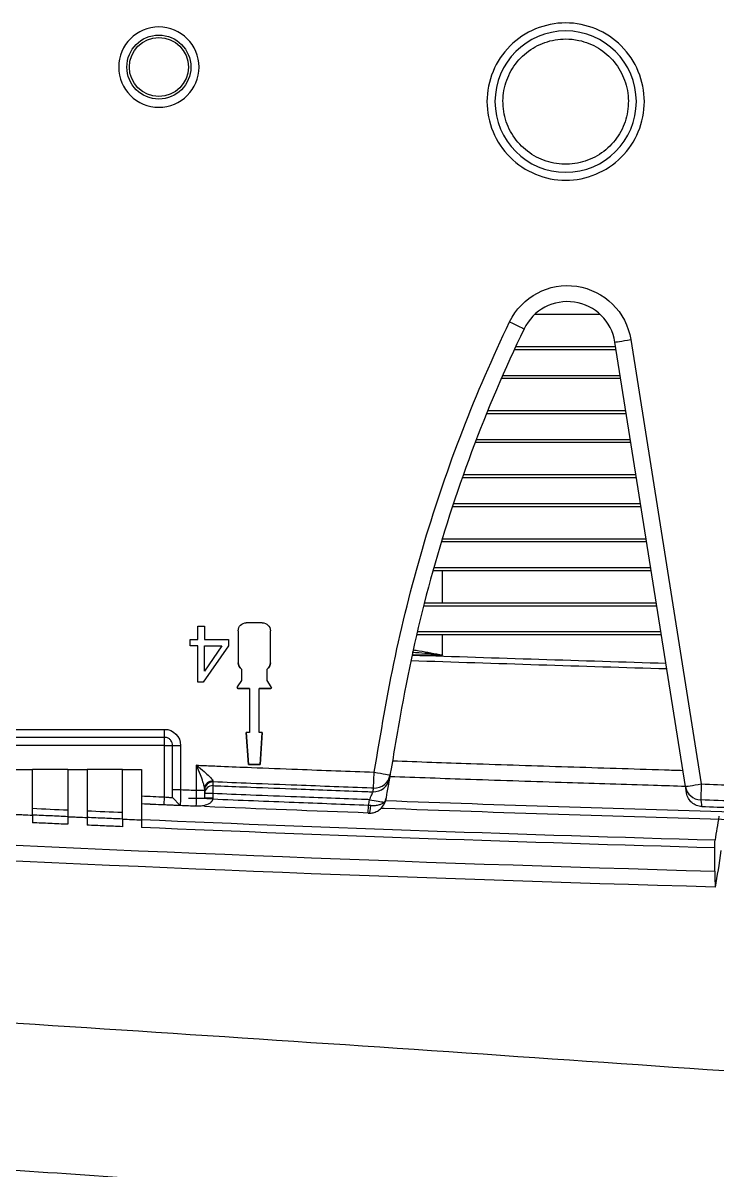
# Model space of a CAD drawing. Header units: millimetres. Extents: x 28 to 3046, y 8 to 3716.
# Drawn here: x 1650.7 to 1694, y 1190.3 to 1261.9 of the extents above; entities that cross this region are included whole.
import ezdxf

# ---------------------------------------------------------------- set-up
doc = ezdxf.new("R2010")
doc.units = ezdxf.units.MM
doc.layers.add('1LINE', color=7, linetype='CONTINUOUS')

msp = doc.modelspace()

# ---------------------------------------------------------------- linework, layer by layer
at = {"layer": '1LINE', "linetype": 'Continuous'}
for p, q in [((1686.732, 1243.686), (1682.649, 1243.686)), ((1681.466, 1241.686), (1687.697, 1241.686)), ((1692.057, 1214.221), (1687.654, 1241.959)), ((1688.641, 1242.115), (1693.044, 1214.377)), ((1687.729, 1241.486), (1681.373, 1241.486)), ((1688.015, 1239.686), (1680.565, 1239.686)), ((1680.652, 1239.886), (1687.983, 1239.886)), ((1688.364, 1237.486), (1679.64, 1237.486)), ((1679.722, 1237.686), (1688.332, 1237.686)), ((1688.649, 1235.686), (1678.933, 1235.686)), ((1679.009, 1235.886), (1688.618, 1235.886)), ((1688.999, 1233.486), (1678.127, 1233.486)), ((1678.198, 1233.686), (1688.967, 1233.686)), ((1689.284, 1231.686), (1677.515, 1231.686)), ((1677.581, 1231.886), (1689.253, 1231.886)), ((1689.634, 1229.486), (1676.822, 1229.486)), ((1676.882, 1229.686), (1689.602, 1229.686)), ((1676.905, 1229.687), (1676.905, 1229.717)), ((1689.919, 1227.686), (1676.3, 1227.686)), ((1676.356, 1227.886), (1689.888, 1227.886)), ((1676.905, 1225.687), (1676.905, 1227.687)), ((1690.268, 1225.486), (1675.716, 1225.486)), ((1675.767, 1225.686), (1690.237, 1225.686)), ((1665.66, 1224.444), (1664.66, 1224.444)), ((1661.628, 1223.4), (1661.628, 1224.238)), ((1661.628, 1224.238), (1662.054, 1224.238)), ((1662.054, 1224.238), (1662.054, 1223.4)), ((1664.16, 1223.944), (1664.16, 1221.944)), ((1666.16, 1221.944), (1666.16, 1223.944)), ((1675.328, 1223.886), (1690.522, 1223.886)), ((1661.16, 1223.4), (1661.628, 1223.4)), ((1661.16, 1223.006), (1661.16, 1223.4)), ((1661.628, 1223.006), (1661.16, 1223.006)), ((1661.628, 1220.738), (1661.628, 1223.006)), ((1663.56, 1223.006), (1661.976, 1220.738)), ((1662.054, 1223.4), (1663.56, 1223.4)), ((1663.141, 1223.006), (1662.054, 1221.428)), ((1662.054, 1223.006), (1663.141, 1223.006)), ((1662.054, 1221.428), (1662.054, 1223.006)), ((1663.56, 1223.4), (1663.56, 1223.006)), ((1690.554, 1223.686), (1675.282, 1223.686)), ((1676.905, 1222.427), (1676.905, 1223.687)), ((1676.905, 1222.427), (1675.039, 1222.427)), ((1666.16, 1221.944), (1666.16, 1221.944)), ((1664.36, 1221.544), (1664.36, 1220.838)), ((1664.36, 1221.544), (1664.36, 1221.544)), ((1665.96, 1221.544), (1665.96, 1221.544)), ((1665.96, 1220.838), (1665.96, 1221.544)), ((1661.976, 1220.738), (1661.628, 1220.738)), ((1664.36, 1220.838), (1664.1, 1220.44)), ((1664.86, 1220.329), (1664.16, 1220.329)), ((1664.16, 1220.329), (1664.86, 1220.329)), ((1664.16, 1220.329), (1664.16, 1220.329)), ((1664.86, 1220.329), (1664.86, 1217.601)), ((1664.86, 1220.329), (1664.86, 1220.329)), ((1665.46, 1220.329), (1665.46, 1220.329)), ((1665.46, 1217.601), (1665.46, 1220.329)), ((1666.16, 1220.329), (1665.46, 1220.329)), ((1665.46, 1220.329), (1666.16, 1220.329)), ((1666.22, 1220.44), (1665.96, 1220.838)), ((1666.16, 1220.329), (1666.16, 1220.329)), ((1649.563, 1217.789), (1659.563, 1217.789)), ((1659.563, 1217.289), (1649.563, 1217.289)), ((1659.563, 1217.289), (1659.563, 1217.789)), ((1659.563, 1216.789), (1659.563, 1217.289)), ((1664.793, 1215.601), (1664.66, 1217.601)), ((1664.66, 1217.601), (1664.793, 1215.601)), ((1664.86, 1217.601), (1664.66, 1217.601)), ((1665.66, 1217.601), (1665.46, 1217.601)), ((1665.66, 1217.601), (1665.526, 1215.601)), ((1665.526, 1215.601), (1665.66, 1217.601)), ((1659.563, 1216.789), (1649.563, 1216.789)), ((1659.563, 1213.57), (1659.563, 1216.789)), ((1659.563, 1216.789), (1660.063, 1216.789)), ((1660.063, 1214.028), (1660.063, 1216.789)), ((1660.563, 1216.789), (1660.563, 1214.028)), ((1653.528, 1215.29), (1651.328, 1215.29)), ((1656.928, 1215.29), (1654.728, 1215.29)), ((1661.563, 1213.986), (1661.563, 1215.548)), ((1665.526, 1215.601), (1664.793, 1215.601)), ((1664.793, 1215.601), (1665.526, 1215.601)), ((1664.793, 1215.601), (1664.793, 1215.601)), ((1665.526, 1215.601), (1665.526, 1215.601)), ((1672.604, 1214.117), (1672.641, 1215.115)), ((1662.063, 1214.091), (1662.063, 1213.986)), ((1662.583, 1214.277), (1662.563, 1213.778)), ((1662.563, 1213.778), (1662.563, 1213.486)), ((1693.044, 1214.377), (1693.008, 1213.379)), ((1659.542, 1213.07), (1659.563, 1213.57)), ((1660.063, 1213.528), (1660.542, 1213.028)), ((1660.063, 1213.527), (1660.542, 1213.028)), ((1672.267, 1212.561), (1672.285, 1213.06)), ((1651.328, 1212.434), (1651.328, 1211.959)), ((1653.528, 1212.337), (1653.528, 1211.86)), ((1654.728, 1212.285), (1654.728, 1211.807)), ((1656.928, 1212.189), (1656.928, 1211.711)), ((1658.128, 1212.136), (1658.128, 1211.659)), ((1693.892, 1208.934), (1693.892, 1210.39))]:
    msp.add_line(p, q, dxfattribs=at)
at = {"layer": '1LINE', "linetype": 'Continuous', "extrusion": (3.83778e-22, 6.26757e-06, -1)}
msp.add_circle((-1659.205, 1259.127, 0.008), 2.506, dxfattribs=at)
at = {"layer": '1LINE', "linetype": 'Continuous', "extrusion": (-3.83778e-22, -6.26758e-06, 1)}
for radius in [1.996, 1.84]:
    msp.add_circle((1659.205, 1259.127, -0.008), radius, dxfattribs=at)
at = {"layer": '1LINE', "linetype": 'Continuous', "extrusion": (0, 0, -1)}
msp.add_circle((-1684.582, 1256.973), 4.41, dxfattribs=at)
at = {"layer": '1LINE', "linetype": 'Continuous', "extrusion": (3.83778e-22, 6.26757e-06, -1)}
for centre, radius, start, end in [((-1684.691, 1241.488, 0.008), 4, 25.72412, 170.98068), ((-1664.66, 1223.945, 0.008), 0.5, 0, 90), ((-1665.66, 1223.945, 0.008), 0.5, 90, 180), ((-1664.66, 1221.945, 0.008), 0.5, 306.8699, 359.98137), ((-1665.66, 1221.945, 0.008), 0.5, 180.01863, 233.1301), ((-1664.16, 1220.401, 0.008), 0.0716, 270, 359.86704), ((-1666.16, 1220.401, 0.008), 0.0716, 180.13296, 270), ((-1659.563, 1216.789, 0.008), 1, 90, 180)]:
    msp.add_arc(centre, radius, start, end, dxfattribs=at)
at = {"layer": '1LINE', "linetype": 'Continuous', "extrusion": (-3.83778e-22, -6.26758e-06, 1)}
for centre, radius, start, end in [((1684.691, 1241.488, -0.008), 3, 9.01932, 154.27588), ((1664.66, 1221.945, -0.008), 0.5, 180.01921, 233.1301), ((1665.66, 1221.945, -0.008), 0.5, 306.8699, 359.98079), ((1664.16, 1220.401, -0.008), 0.0716, 146.96126, 270), ((1666.16, 1220.401, -0.008), 0.0716, 270, 33.03474)]:
    msp.add_arc(centre, radius, start, end, dxfattribs=at)
at = {"layer": '1LINE', "linetype": 'Continuous'}
for centre, major_axis, ratio, start_param, end_param in [((1681.087, 1243.224), (0.901, -0.434), 0.000006, 4.712392, 6.283188), ((1688.641, 1242.115), (-0.988, -0.157), 0.000006, 0, 1.570794), ((1660.563, 1216.789), (-0.5, 0), 0.000006, 0.000006, 1.570796), ((1662.563, 1214.091), (-0.5, 0), 0.942723, 4.673725, 6.283185), ((1662.563, 1214.007), (-0.5, 0), 0.99875, 4.671431, 6.283185), ((1672.602, 1214.888), (0.985, -0.17), 0.998729, 4.847032, 6.283207), ((1672.641, 1215.115), (0.985, -0.17), 0.998729, 4.847001, 6.283207), ((1672.641, 1215.115), (0.985, -0.17), 0.000006, 4.71239, 6.283186), ((1660.563, 1214.028), (-0.5, 0), 0.000006, 0, 1.570796), ((1661.563, 1213.986), (-0.5, 0), 0.000006, 1.570796, 3.141593), ((1662.563, 1213.778), (-0.5, 0), 0.99875, 4.671409, 6.283185), ((1662.563, 1213.778), (-0.5, 0), 0.000006, 4.712389, 6.283185), ((1693.044, 1214.377), (-0.988, -0.157), 0.000006, 0, 1.570794), ((1693.044, 1214.377), (-0.988, -0.157), 0.998705, 6.283166, 7.660641), ((1661.521, 1212.486), (0.021, 0.5), 0.000001, 0.000048, 0.075205), ((1662.562, 1213.441), (-0.5, 0.022), 0.000006, 4.712399, 6.283183), ((1662.563, 1213.486), (-0.5, 0), 0.000006, 4.712389, 6.283185), ((1672.353, 1213.058), (-0.011, -0.5), 0.131549, 6.274704, 7.834322), ((1672.344, 1213.398), (0.985, -0.17), 0.000006, 4.71239, 5.879762), ((1672.797, 1213.32), (0.43, -0.256), 0.642518, 6.228245, 6.82106)]:
    msp.add_ellipse(centre, major_axis=major_axis, ratio=ratio, start_param=start_param, end_param=end_param, dxfattribs=at)
at = {"layer": '1LINE', "linetype": 'Continuous', "extrusion": (6.12323e-17, 1, 0)}
msp.add_ellipse((1661.563, 1213.486), major_axis=(0, 0, -0.5), ratio=1, start_param=1.570796, end_param=4.712389, dxfattribs=at)
at = {"layer": '1LINE', "linetype": 'Continuous'}
for points, knots in [([(1684.582, 1261.883), (1685.869, 1261.883), (1687.144, 1261.355), (1688.964, 1259.535), (1689.492, 1258.26), (1689.492, 1255.686), (1688.964, 1254.411), (1687.144, 1252.591), (1685.869, 1252.063), (1683.295, 1252.063), (1682.021, 1252.591), (1680.2, 1254.411), (1679.672, 1255.686), (1679.672, 1258.26), (1680.2, 1259.535), (1682.02, 1261.355), (1683.295, 1261.883), (1684.582, 1261.883)], [0, 0, 0, 0, 0.125, 0.125, 0.25, 0.25, 0.375, 0.375, 0.5, 0.5, 0.625, 0.625, 0.75, 0.75, 0.875, 0.875, 1, 1, 1, 1]), ([(1684.584, 1260.883), (1684.145, 1260.883), (1683.701, 1260.807), (1682.875, 1260.518), (1682.482, 1260.3), (1681.798, 1259.753), (1681.499, 1259.417), (1681.035, 1258.675), (1680.864, 1258.259), (1680.672, 1257.405), (1680.648, 1256.956), (1680.749, 1256.086), (1680.875, 1255.655), (1681.258, 1254.868), (1681.52, 1254.502), (1682.142, 1253.886), (1682.511, 1253.628), (1683.301, 1253.253), (1683.735, 1253.131), (1684.605, 1253.038), (1685.054, 1253.067), (1685.906, 1253.268), (1686.32, 1253.443), (1687.057, 1253.915), (1687.39, 1254.217), (1687.93, 1254.906), (1688.144, 1255.302), (1688.425, 1256.131), (1688.496, 1256.575), (1688.488, 1257.45), (1688.408, 1257.893), (1688.11, 1258.716), (1687.887, 1259.107), (1687.334, 1259.785), (1686.995, 1260.081), (1686.248, 1260.537), (1685.83, 1260.704), (1685.134, 1260.854), (1684.857, 1260.883), (1684.584, 1260.883)], [0, 0, 0, 0, 0.053693, 0.053693, 0.107394, 0.107394, 0.161094, 0.161094, 0.214788, 0.214788, 0.268483, 0.268483, 0.322177, 0.322177, 0.375876, 0.375876, 0.429576, 0.429576, 0.483277, 0.483277, 0.536977, 0.536977, 0.590672, 0.590672, 0.644367, 0.644367, 0.698061, 0.698061, 0.751759, 0.751759, 0.805459, 0.805459, 0.85916, 0.85916, 0.91286, 0.91286, 0.966555, 0.966555, 1, 1, 1, 1]), ([(1672.641, 1215.115), (1673.059, 1217.534), (1673.452, 1219.957), (1674.472, 1224.753), (1675.077, 1227.131), (1677.18, 1234.199), (1678.953, 1238.794), (1681.087, 1243.224)], [0, 0, 0, 0, 0.25, 0.25, 0.5, 0.5, 1, 1, 1, 1]), ([(1681.988, 1242.79), (1679.58, 1237.792), (1677.61, 1232.508), (1675.426, 1224.482), (1674.825, 1221.797), (1674.227, 1218.428), (1674.124, 1217.82), (1673.907, 1216.568), (1673.777, 1215.818), (1673.648, 1215.068), (1673.626, 1214.945)], [0, 0, 0, 0, 0.563505, 0.563505, 0.845258, 0.845258, 0.915696, 0.915696, 0.986135, 1, 1, 1, 1]), ([(1690.838, 1221.898), (1685.557, 1222.056), (1680.276, 1222.231), (1674.995, 1222.402), (1674.995, 1222.402), (1674.995, 1222.402)], [0, 0, 0, 0, 0.999997, 0.999997, 1, 1, 1, 1]), ([(1676.905, 1222.427), (1676.41, 1222.476), (1675.777, 1222.539), (1675.145, 1222.576), (1675.007, 1222.583)], [0, 0, 0, 0, 0.781645, 1, 1, 1, 1]), ([(1675.055, 1222.748), (1675.184, 1222.731), (1675.8, 1222.639), (1676.418, 1222.521), (1676.905, 1222.427)], [0, 0, 0, 0, 0.210648, 1, 1, 1, 1]), ([(1763.81, 851.015), (1751.297, 851.009), (1738.808, 852.437), (1714.454, 858.125), (1702.821, 862.286), (1680.643, 873.241), (1670.084, 880.219), (1655.753, 892.307), (1651.238, 896.55), (1642.545, 905.311), (1638.382, 909.841), (1626.4, 923.846), (1619.097, 933.742), (1605.792, 954.598), (1599.771, 965.616), (1589.241, 988.164), (1584.746, 999.624), (1577.106, 1022.861), (1573.947, 1034.636), (1568.988, 1058.505), (1567.168, 1070.595), (1564.665, 1095.036), (1564.002, 1107.4), (1563.478, 1131.993), (1563.608, 1144.215), (1564.203, 1168.547), (1564.641, 1180.659), (1565.61, 1202.462), (1566.138, 1212.167), (1566.773, 1221.837)], [0, 0, 0, 0, 0.078081, 0.078081, 0.156162, 0.156162, 0.234242, 0.234242, 0.273283, 0.273283, 0.312323, 0.312323, 0.390404, 0.390404, 0.468485, 0.468485, 0.546565, 0.546565, 0.624646, 0.624646, 0.702727, 0.702727, 0.780808, 0.780808, 0.858888, 0.858888, 0.936969, 0.936969, 1, 1, 1, 1]), ([(1690.892, 1221.556), (1685.569, 1221.714), (1680.246, 1221.891), (1674.923, 1222.063), (1674.923, 1222.063), (1674.923, 1222.063)], [0, 0, 0, 0, 0.999999, 0.999999, 1, 1, 1, 1]), ([(1569.999, 1217.741), (1569.258, 1205.786), (1568.673, 1193.78), (1567.306, 1158.397), (1566.607, 1134.943), (1567.905, 1099.627), (1568.758, 1087.801), (1571.62, 1064.259), (1573.603, 1052.603), (1578.87, 1029.567), (1582.145, 1018.185), (1589.988, 995.697), (1594.573, 984.611), (1605.043, 963.151), (1610.901, 952.817), (1623.939, 932.991), (1631.148, 923.468), (1642.962, 909.989), (1647.04, 905.655), (1655.496, 897.327), (1659.861, 893.319), (1669.023, 885.79), (1673.818, 882.267), (1683.912, 875.792), (1689.182, 872.851), (1705.406, 865.03), (1716.612, 861.139), (1739.763, 855.853), (1751.788, 854.491), (1763.811, 854.497)], [0, 0, 0, 0, 0.079119, 0.079119, 0.232599, 0.232599, 0.309339, 0.309339, 0.386079, 0.386079, 0.462819, 0.462819, 0.539559, 0.539559, 0.616299, 0.616299, 0.69304, 0.69304, 0.73141, 0.73141, 0.76978, 0.76978, 0.80815, 0.80815, 0.84652, 0.84652, 0.92326, 0.92326, 1, 1, 1, 1]), ([(1660.063, 1216.789), (1660.063, 1216.845), (1660.053, 1216.902), (1660.016, 1217.008), (1659.988, 1217.058), (1659.918, 1217.145), (1659.875, 1217.184), (1659.78, 1217.243), (1659.727, 1217.265), (1659.637, 1217.285), (1659.599, 1217.289), (1659.563, 1217.289)], [0, 0, 0, 0, 0.214941, 0.214941, 0.429881, 0.429881, 0.644822, 0.644822, 0.859762, 0.859762, 1, 1, 1, 1]), ([(1650.128, 1215.29), (1650.134, 1215.29), (1650.14, 1215.29), (1650.342, 1215.29), (1650.538, 1215.29), (1650.837, 1215.29), (1650.939, 1215.29), (1651.137, 1215.29), (1651.233, 1215.29), (1651.328, 1215.29)], [0, 0, 0, 0, 0.015113, 0.015113, 0.50499, 0.50499, 0.761543, 0.761543, 1, 1, 1, 1]), ([(1651.328, 1212.434), (1651.328, 1212.449), (1651.328, 1212.463), (1651.328, 1212.968), (1651.328, 1213.459), (1651.328, 1214.396), (1651.328, 1214.843), (1651.328, 1215.29)], [0, 0, 0, 0, 0.015199, 0.015199, 0.530361, 0.530361, 1, 1, 1, 1]), ([(1653.528, 1215.29), (1653.534, 1215.29), (1653.54, 1215.29), (1653.742, 1215.29), (1653.939, 1215.29), (1654.238, 1215.29), (1654.34, 1215.29), (1654.538, 1215.29), (1654.633, 1215.29), (1654.728, 1215.29)], [0, 0, 0, 0, 0.014364, 0.014364, 0.505793, 0.505793, 0.762101, 0.762101, 1, 1, 1, 1]), ([(1653.528, 1215.29), (1653.528, 1215.264), (1653.528, 1215.238), (1653.528, 1214.712), (1653.528, 1214.212), (1653.528, 1213.253), (1653.528, 1212.795), (1653.528, 1212.337)], [0, 0, 0, 0, 0.02647, 0.02647, 0.534629, 0.534629, 1, 1, 1, 1]), ([(1654.728, 1215.29), (1654.728, 1215.264), (1654.728, 1215.239), (1654.728, 1214.707), (1654.728, 1214.201), (1654.728, 1213.225), (1654.728, 1212.755), (1654.728, 1212.285)], [0, 0, 0, 0, 0.025836, 0.025836, 0.530507, 0.530507, 1, 1, 1, 1]), ([(1656.928, 1215.29), (1657.13, 1215.29), (1657.332, 1215.29), (1657.732, 1215.29), (1657.93, 1215.29), (1658.128, 1215.29)], [0, 0, 0, 0, 0.504378, 0.504378, 1, 1, 1, 1]), ([(1656.928, 1212.189), (1656.928, 1212.701), (1656.928, 1213.214), (1656.928, 1214.21), (1656.928, 1214.695), (1656.928, 1215.216), (1656.928, 1215.253), (1656.928, 1215.29)], [0, 0, 0, 0, 0.495637, 0.495637, 0.964234, 0.964234, 1, 1, 1, 1]), ([(1658.128, 1215.29), (1658.128, 1215.271), (1658.128, 1215.252), (1658.128, 1214.723), (1658.128, 1214.212), (1658.128, 1213.212), (1658.128, 1212.722), (1658.128, 1212.201), (1658.128, 1212.169), (1658.128, 1212.136)], [0, 0, 0, 0, 0.017993, 0.017993, 0.503998, 0.503998, 0.969369, 0.969369, 1, 1, 1, 1]), ([(1662.063, 1214.091), (1662.063, 1214.134), (1662.052, 1214.189), (1662.017, 1214.329), (1661.988, 1214.42), (1661.907, 1214.656), (1661.851, 1214.807), (1661.72, 1215.151), (1661.642, 1215.346), (1661.565, 1215.543), (1661.564, 1215.546), (1661.563, 1215.548)], [0, 0, 0, 0, 0.132986, 0.132986, 0.32274, 0.32274, 0.619086, 0.619086, 0.995307, 0.995307, 1, 1, 1, 1]), ([(1661.563, 1215.548), (1661.564, 1215.547), (1661.566, 1215.545), (1661.724, 1215.412), (1661.882, 1215.278), (1662.149, 1215.046), (1662.265, 1214.943), (1662.429, 1214.783), (1662.489, 1214.72), (1662.538, 1214.656), (1662.546, 1214.645), (1662.57, 1214.607), (1662.582, 1214.582), (1662.582, 1214.562)], [0, 0, 0, 0, 0.003813, 0.003813, 0.373709, 0.373709, 0.665804, 0.665804, 0.856971, 0.856971, 0.894071, 0.894071, 1, 1, 1, 1]), ([(1661.563, 1215.548), (1661.729, 1215.541), (1661.896, 1215.534), (1662.396, 1215.514), (1662.729, 1215.5), (1663.7, 1215.46), (1664.338, 1215.434), (1665.937, 1215.37), (1666.897, 1215.333), (1669.452, 1215.234), (1671.046, 1215.174), (1672.641, 1215.115)], [0, 0, 0, 0, 0.045138, 0.045138, 0.135336, 0.135336, 0.308198, 0.308198, 0.568208, 0.568208, 1, 1, 1, 1]), ([(1673.779, 1215.826), (1675.41, 1215.767), (1677.041, 1215.71), (1680.684, 1215.586), (1682.695, 1215.52), (1686.719, 1215.39), (1688.731, 1215.326), (1691.127, 1215.251), (1691.512, 1215.239), (1691.897, 1215.226)], [0, 0, 0, 0, 0.270093, 0.270093, 0.603192, 0.603192, 0.936291, 0.936291, 1, 1, 1, 1]), ([(1682.277, 878.731), (1681.924, 878.947), (1679.92, 880.188), (1672.729, 884.881), (1663.13, 892.399), (1652.92, 901.867), (1642.985, 912.045), (1629.582, 927.639), (1614.026, 949.912), (1599.363, 977.034), (1589.577, 1000.71), (1583.931, 1017.681), (1581.029, 1027.51), (1578.318, 1037.481), (1575.389, 1050.089), (1572.637, 1065.362), (1570.963, 1077.961), (1569.923, 1088.194), (1569.271, 1096.248), (1568.787, 1104.135), (1568.321, 1114.461), (1567.902, 1132.29), (1568.268, 1158.312), (1569.292, 1187.465), (1570.212, 1206.142), (1570.711, 1214.457)], [0, 0, 0, 0, 0.003326, 0.018954, 0.069033, 0.101108, 0.130921, 0.183397, 0.266267, 0.348763, 0.430815, 0.471925, 0.492528, 0.513208, 0.554991, 0.596556, 0.638042, 0.657363, 0.679557, 0.703332, 0.721206, 0.763086, 0.847474, 0.931824, 1, 1, 1, 1]), ([(1662.583, 1214.506), (1662.583, 1214.49), (1662.583, 1214.473), (1662.583, 1214.397), (1662.583, 1214.337), (1662.583, 1214.277)], [0, 0, 0, 0, 0.21831, 0.21831, 1, 1, 1, 1]), ([(1672.604, 1214.117), (1672.562, 1214.119), (1672.52, 1214.12), (1670.925, 1214.179), (1669.372, 1214.237), (1666.858, 1214.335), (1665.897, 1214.372), (1664.152, 1214.442), (1663.368, 1214.474), (1662.583, 1214.506)], [0, 0, 0, 0, 0.012594, 0.012594, 0.477554, 0.477554, 0.765119, 0.765119, 1, 1, 1, 1]), ([(1673.587, 1214.717), (1673.586, 1214.713), (1673.584, 1214.703), (1673.575, 1214.65), (1673.564, 1214.586), (1673.534, 1214.411), (1673.514, 1214.297), (1673.469, 1214.035), (1673.443, 1213.884), (1673.399, 1213.633), (1673.383, 1213.538), (1673.366, 1213.441)], [0, 0, 0, 0, 0.116717, 0.116717, 0.361637, 0.361637, 0.60873, 0.60873, 0.856854, 0.856854, 1, 1, 1, 1]), ([(1692.057, 1214.221), (1691.39, 1214.242), (1690.724, 1214.263), (1688.263, 1214.341), (1686.469, 1214.398), (1682.663, 1214.52), (1680.65, 1214.586), (1676.961, 1214.712), (1675.284, 1214.771), (1673.607, 1214.832)], [0, 0, 0, 0, 0.108342, 0.108342, 0.400073, 0.400073, 0.727281, 0.727281, 1, 1, 1, 1]), ([(1660.063, 1213.528), (1660.063, 1213.528), (1660.063, 1213.532), (1660.063, 1213.552), (1660.063, 1213.574), (1660.063, 1213.633), (1660.063, 1213.671), (1660.063, 1213.759), (1660.063, 1213.809), (1660.063, 1213.915), (1660.063, 1213.972), (1660.063, 1214.028)], [0, 0, 0, 0, 0.134684, 0.134684, 0.350834, 0.350834, 0.567168, 0.567168, 0.783587, 0.783587, 1, 1, 1, 1]), ([(1660.563, 1214.028), (1660.56, 1213.916), (1660.558, 1213.803), (1660.554, 1213.591), (1660.551, 1213.49), (1660.548, 1213.316), (1660.546, 1213.239), (1660.544, 1213.12), (1660.543, 1213.077), (1660.542, 1213.036), (1660.542, 1213.028), (1660.542, 1213.028)], [0, 0, 0, 0, 0.215118, 0.215118, 0.43027, 0.43027, 0.645382, 0.645382, 0.860353, 0.860353, 1, 1, 1, 1]), ([(1660.563, 1214.028), (1660.743, 1214.02), (1660.924, 1214.013), (1661.257, 1213.999), (1661.41, 1213.993), (1661.563, 1213.986)], [0, 0, 0, 0, 0.541704, 0.541704, 1, 1, 1, 1]), ([(1661.542, 1212.986), (1661.542, 1212.986), (1661.542, 1213.006), (1661.544, 1213.08), (1661.545, 1213.135), (1661.548, 1213.275), (1661.55, 1213.361), (1661.554, 1213.55), (1661.556, 1213.657), (1661.56, 1213.838), (1661.561, 1213.912), (1661.563, 1213.986)], [0, 0, 0, 0, 0.214781, 0.214781, 0.429529, 0.429529, 0.644317, 0.644317, 0.859242, 0.859242, 1, 1, 1, 1]), ([(1662.063, 1213.986), (1662.063, 1213.949), (1662.063, 1213.912), (1662.063, 1213.821), (1662.063, 1213.768), (1662.063, 1213.673), (1662.063, 1213.63), (1662.063, 1213.56), (1662.063, 1213.533), (1662.063, 1213.496), (1662.063, 1213.486), (1662.063, 1213.486)], [0, 0, 0, 0, 0.140803, 0.140803, 0.355775, 0.355775, 0.57057, 0.57057, 0.785283, 0.785283, 1, 1, 1, 1]), ([(1672.344, 1213.398), (1672.27, 1213.401), (1672.196, 1213.404), (1670.682, 1213.459), (1669.242, 1213.513), (1666.842, 1213.606), (1665.882, 1213.644), (1664.136, 1213.714), (1663.349, 1213.746), (1662.563, 1213.778)], [0, 0, 0, 0, 0.022708, 0.022708, 0.464331, 0.464331, 0.758746, 0.758746, 1, 1, 1, 1]), ([(1662.583, 1214.277), (1662.743, 1214.271), (1662.902, 1214.264), (1663.689, 1214.232), (1664.315, 1214.207), (1665.902, 1214.143), (1666.862, 1214.105), (1669.261, 1214.012), (1670.7, 1213.958), (1672.282, 1213.9), (1672.423, 1213.895), (1672.565, 1213.89)], [0, 0, 0, 0, 0.047958, 0.047958, 0.236354, 0.236354, 0.52478, 0.52478, 0.95742, 0.95742, 1, 1, 1, 1]), ([(1672.344, 1213.398), (1672.369, 1213.454), (1672.394, 1213.51), (1672.441, 1213.614), (1672.463, 1213.664), (1672.502, 1213.75), (1672.519, 1213.788), (1672.545, 1213.846), (1672.555, 1213.868), (1672.563, 1213.885), (1672.564, 1213.888), (1672.565, 1213.89)], [0, 0, 0, 0, 0.231099, 0.231099, 0.459294, 0.459294, 0.681823, 0.681823, 0.898008, 0.898008, 1, 1, 1, 1]), ([(1672.565, 1213.89), (1672.571, 1213.923), (1672.577, 1213.956), (1672.59, 1214.032), (1672.597, 1214.075), (1672.604, 1214.117)], [0, 0, 0, 0, 0.436611, 0.436611, 1, 1, 1, 1]), ([(1692.121, 1213.818), (1692.115, 1213.851), (1692.11, 1213.885), (1692.089, 1214.019), (1692.073, 1214.12), (1692.057, 1214.221)], [0, 0, 0, 0, 0.249678, 0.249678, 1, 1, 1, 1]), ([(1693.073, 1212.974), (1692.961, 1212.978), (1692.848, 1213.002), (1692.64, 1213.083), (1692.541, 1213.143), (1692.372, 1213.289), (1692.298, 1213.377), (1692.182, 1213.58), (1692.14, 1213.698), (1692.121, 1213.818)], [0, 0, 0, 0, 0.244507, 0.244507, 0.489001, 0.489001, 0.733693, 0.733693, 1, 1, 1, 1]), ([(1693.044, 1214.377), (1693.711, 1214.353), (1694.377, 1214.329), (1695.135, 1214.302), (1695.226, 1214.298), (1695.318, 1214.295)], [0, 0, 0, 0, 0.87926, 0.87926, 1, 1, 1, 1]), ([(1661.542, 1212.985), (1660.876, 1213.012), (1660.21, 1213.04), (1659.072, 1213.088), (1658.6, 1213.109), (1658.128, 1213.129)], [0, 0, 0, 0, 0.585229, 0.585229, 1, 1, 1, 1]), ([(1660.542, 1213.028), (1660.542, 1213.028), (1660.533, 1213.028), (1660.493, 1213.03), (1660.449, 1213.032), (1660.331, 1213.037), (1660.254, 1213.04), (1660.079, 1213.047), (1659.979, 1213.052), (1659.767, 1213.06), (1659.654, 1213.065), (1659.542, 1213.07)], [0, 0, 0, 0, 0.138057, 0.138057, 0.353343, 0.353343, 0.568826, 0.568826, 0.784412, 0.784412, 1, 1, 1, 1]), ([(1659.563, 1213.57), (1659.619, 1213.565), (1659.675, 1213.56), (1659.781, 1213.551), (1659.831, 1213.547), (1659.919, 1213.539), (1659.957, 1213.536), (1660.016, 1213.531), (1660.038, 1213.529), (1660.058, 1213.528), (1660.063, 1213.527), (1660.063, 1213.527)], [0, 0, 0, 0, 0.216007, 0.216007, 0.431902, 0.431902, 0.647527, 0.647527, 0.862802, 0.862802, 1, 1, 1, 1]), ([(1661.542, 1212.986), (1661.382, 1212.993), (1661.222, 1213), (1660.889, 1213.013), (1660.715, 1213.021), (1660.542, 1213.028)], [0, 0, 0, 0, 0.479152, 0.479152, 1, 1, 1, 1]), ([(1662.562, 1213.441), (1662.56, 1213.413), (1662.554, 1213.385), (1662.541, 1213.352), (1662.538, 1213.346), (1662.516, 1213.299), (1662.488, 1213.263), (1662.453, 1213.229), (1662.448, 1213.225), (1662.393, 1213.175), (1662.333, 1213.139), (1662.161, 1213.057), (1662.042, 1213.026), (1661.831, 1212.991), (1661.74, 1212.984), (1661.623, 1212.983), (1661.6, 1212.983), (1661.565, 1212.984), (1661.553, 1212.984), (1661.542, 1212.985)], [0, 0, 0, 0, 0.064754, 0.064754, 0.081264, 0.081264, 0.187144, 0.187144, 0.201189, 0.201189, 0.370732, 0.370732, 0.682349, 0.682349, 0.917215, 0.917215, 0.973217, 0.973217, 1, 1, 1, 1]), ([(1662.562, 1213.441), (1664.258, 1213.372), (1665.955, 1213.304), (1669.196, 1213.177), (1670.741, 1213.118), (1672.285, 1213.06)], [0, 0, 0, 0, 0.5235, 0.5235, 1, 1, 1, 1]), ([(1672.334, 1212.562), (1672.374, 1212.56), (1672.414, 1212.562), (1672.539, 1212.573), (1672.623, 1212.593), (1672.795, 1212.658), (1672.882, 1212.706), (1673.062, 1212.843), (1673.15, 1212.941), (1673.217, 1213.049)], [0, 0, 0, 0, 0.108553, 0.108553, 0.346201, 0.346201, 0.623223, 0.623223, 1, 1, 1, 1]), ([(1672.418, 1213.047), (1672.457, 1213.043), (1672.497, 1213.041), (1672.619, 1213.037), (1672.701, 1213.041), (1672.865, 1213.063), (1672.947, 1213.082), (1673.114, 1213.142), (1673.193, 1213.188), (1673.25, 1213.241)], [0, 0, 0, 0, 0.108553, 0.108553, 0.346201, 0.346201, 0.623223, 0.623223, 1, 1, 1, 1]), ([(1673.366, 1213.441), (1673.366, 1213.439), (1673.365, 1213.437), (1673.365, 1213.435), (1673.365, 1213.435), (1673.365, 1213.433), (1673.364, 1213.432), (1673.364, 1213.428), (1673.363, 1213.425), (1673.361, 1213.416), (1673.36, 1213.411), (1673.357, 1213.395), (1673.355, 1213.385), (1673.348, 1213.357), (1673.343, 1213.339), (1673.328, 1213.288), (1673.317, 1213.255), (1673.281, 1213.163), (1673.251, 1213.104), (1673.217, 1213.049)], [0, 0, 0, 0, 0.014203, 0.014203, 0.015849, 0.015849, 0.025898, 0.025898, 0.047516, 0.047516, 0.087137, 0.087137, 0.159628, 0.159628, 0.292119, 0.292119, 0.535554, 0.535554, 1, 1, 1, 1]), ([(1673.25, 1213.241), (1673.281, 1213.266), (1673.307, 1213.296), (1673.336, 1213.345), (1673.343, 1213.362), (1673.353, 1213.389), (1673.356, 1213.398), (1673.36, 1213.413), (1673.361, 1213.418), (1673.363, 1213.426), (1673.364, 1213.429), (1673.365, 1213.433), (1673.365, 1213.434), (1673.365, 1213.436), (1673.365, 1213.437), (1673.365, 1213.438), (1673.365, 1213.438), (1673.366, 1213.439), (1673.366, 1213.44), (1673.366, 1213.441)], [0, 0, 0, 0, 0.501451, 0.501451, 0.737044, 0.737044, 0.858768, 0.858768, 0.923604, 0.923604, 0.958536, 0.958536, 0.977449, 0.977449, 0.983915, 0.983915, 0.985577, 0.985577, 1, 1, 1, 1]), ([(1673.344, 1213.343), (1673.346, 1213.343), (1673.347, 1213.343), (1676.948, 1213.21), (1680.546, 1213.086), (1687.764, 1212.852), (1691.384, 1212.742), (1695.003, 1212.641)], [0, 0, 0, 0, 0.000228, 0.000228, 0.498735, 0.498735, 1, 1, 1, 1]), ([(1695.284, 1213.297), (1695.256, 1213.298), (1695.227, 1213.299), (1694.469, 1213.326), (1693.739, 1213.353), (1693.008, 1213.379)], [0, 0, 0, 0, 0.03748, 0.03748, 1, 1, 1, 1]), ([(1693.008, 1213.379), (1693.014, 1213.346), (1693.019, 1213.312), (1693.04, 1213.177), (1693.056, 1213.076), (1693.073, 1212.974)], [0, 0, 0, 0, 0.248129, 0.248129, 1, 1, 1, 1]), ([(1650.128, 1212.488), (1650.231, 1212.484), (1650.333, 1212.479), (1650.538, 1212.47), (1650.641, 1212.465), (1650.938, 1212.452), (1651.133, 1212.443), (1651.328, 1212.434)], [0, 0, 0, 0, 0.256293, 0.256293, 0.512586, 0.512586, 1, 1, 1, 1]), ([(1651.328, 1212.457), (1651.696, 1212.44), (1652.063, 1212.423), (1652.796, 1212.39), (1653.162, 1212.374), (1653.528, 1212.358)], [0, 0, 0, 0, 0.500975, 0.500975, 1, 1, 1, 1]), ([(1653.528, 1212.337), (1653.631, 1212.332), (1653.733, 1212.328), (1653.938, 1212.319), (1654.04, 1212.315), (1654.338, 1212.302), (1654.533, 1212.293), (1654.728, 1212.285)], [0, 0, 0, 0, 0.256064, 0.256064, 0.512128, 0.512128, 1, 1, 1, 1]), ([(1654.728, 1212.304), (1655.096, 1212.288), (1655.463, 1212.272), (1656.196, 1212.24), (1656.562, 1212.224), (1656.928, 1212.208)], [0, 0, 0, 0, 0.500948, 0.500948, 1, 1, 1, 1]), ([(1694.984, 1212.144), (1691.365, 1212.246), (1687.747, 1212.355), (1680.507, 1212.59), (1676.885, 1212.715), (1673.19, 1212.851), (1673.116, 1212.854), (1673.042, 1212.856)], [0, 0, 0, 0, 0.494662, 0.494662, 0.989914, 0.989914, 1, 1, 1, 1]), ([(1653.528, 1211.86), (1653.155, 1211.876), (1652.781, 1211.893), (1652.048, 1211.926), (1651.688, 1211.943), (1651.328, 1211.959)], [0, 0, 0, 0, 0.509194, 0.509194, 1, 1, 1, 1]), ([(1656.928, 1211.711), (1656.555, 1211.727), (1656.182, 1211.743), (1655.449, 1211.775), (1655.088, 1211.791), (1654.728, 1211.807)], [0, 0, 0, 0, 0.508911, 0.508911, 1, 1, 1, 1]), ([(1693.892, 1210.39), (1693.892, 1210.446), (1693.892, 1210.502), (1693.893, 1210.608), (1693.893, 1210.658), (1693.895, 1210.746), (1693.895, 1210.784), (1693.897, 1210.843), (1693.898, 1210.865), (1693.899, 1210.882), (1693.9, 1210.885), (1693.9, 1210.887)], [0, 0, 0, 0, 0.230561, 0.230561, 0.461128, 0.461128, 0.691606, 0.691606, 0.922001, 0.922001, 1, 1, 1, 1]), ([(1693.892, 1208.934), (1693.892, 1208.822), (1693.892, 1208.708), (1693.894, 1208.497), (1693.895, 1208.396), (1693.897, 1208.221), (1693.899, 1208.144), (1693.902, 1208.026), (1693.904, 1207.982), (1693.907, 1207.942), (1693.908, 1207.934), (1693.91, 1207.932), (1693.911, 1207.934), (1693.911, 1207.939)], [0, 0, 0, 0, 0.201525, 0.201525, 0.403048, 0.403048, 0.604604, 0.604604, 0.806137, 0.806137, 0.926683, 0.926683, 1, 1, 1, 1]), ([(1713.829, 1195.114), (1690.904, 1196.715), (1667.98, 1198.335), (1622.101, 1201.186), (1599.146, 1202.399), (1576.187, 1203.534)], [0, 0, 0, 0, 0.5, 0.5, 1, 1, 1, 1]), ([(1574.624, 1194.369), (1575.879, 1194.313), (1577.134, 1194.257), (1579.929, 1194.132), (1581.469, 1194.063), (1583.779, 1193.959), (1584.549, 1193.924), (1585.704, 1193.872), (1586.09, 1193.855), (1586.86, 1193.82), (1587.245, 1193.803), (1588.015, 1193.768), (1588.4, 1193.751), (1589.17, 1193.716), (1589.555, 1193.698), (1590.71, 1193.645), (1591.48, 1193.609), (1593.79, 1193.501), (1595.33, 1193.428), (1598.41, 1193.279), (1599.95, 1193.203), (1604.57, 1192.972), (1607.649, 1192.813), (1613.808, 1192.484), (1616.887, 1192.315), (1626.123, 1191.794), (1632.28, 1191.427), (1644.592, 1190.652), (1650.743, 1190.245), (1658.428, 1189.71), (1659.965, 1189.602), (1663.038, 1189.382), (1664.574, 1189.27), (1666.878, 1189.101), (1667.646, 1189.045), (1668.798, 1188.959), (1669.182, 1188.93), (1669.95, 1188.873), (1670.334, 1188.845), (1671.485, 1188.759), (1672.253, 1188.701), (1673.789, 1188.587), (1674.557, 1188.529), (1676.86, 1188.357), (1678.395, 1188.242), (1681.467, 1188.012), (1683.002, 1187.896), (1687.608, 1187.549), (1690.679, 1187.317), (1696.057, 1186.91), (1698.364, 1186.734), (1700.671, 1186.559)], [0, 0, 0, 0, 0.029822, 0.029822, 0.066428, 0.066428, 0.084732, 0.084732, 0.093883, 0.093883, 0.103035, 0.103035, 0.112187, 0.112187, 0.121339, 0.121339, 0.139642, 0.139642, 0.176249, 0.176249, 0.212855, 0.212855, 0.286069, 0.286069, 0.359282, 0.359282, 0.505709, 0.505709, 0.652137, 0.652137, 0.688743, 0.688743, 0.72535, 0.72535, 0.743653, 0.743653, 0.752805, 0.752805, 0.761957, 0.761957, 0.78026, 0.78026, 0.798564, 0.798564, 0.83517, 0.83517, 0.871777, 0.871777, 0.944991, 0.944991, 1, 1, 1, 1]), ([(1670.121, 1141.189), (1670.697, 1142.574), (1671.849, 1145.343), (1673.484, 1148.721), (1674.872, 1151.383), (1676.321, 1154.014), (1679.02, 1158.549), (1683.306, 1164.78), (1687.399, 1169.71), (1690.116, 1172.673), (1691.476, 1174.115), (1693.613, 1176.272), (1696.607, 1179.085), (1700.55, 1182.464), (1705.551, 1186.268), (1711.709, 1190.376), (1716.444, 1192.874), (1718.974, 1194.208)], [0, 0, 0, 0, 0.062566, 0.125092, 0.156345, 0.187592, 0.250068, 0.375416, 0.500001, 0.512783, 0.539706, 0.580836, 0.636341, 0.706242, 0.790156, 0.887877, 1, 1, 1, 1]), ([(1719.129, 1193.395), (1713.438, 1190.553), (1708.161, 1187.243), (1698.349, 1179.766), (1693.789, 1175.562), (1685.612, 1166.514), (1681.966, 1161.636), (1675.635, 1151.455), (1672.937, 1146.13), (1670.725, 1140.563)], [0, 0, 0, 0, 0.25, 0.25, 0.5, 0.5, 0.75, 0.75, 1, 1, 1, 1])]:
    msp.add_open_spline(points, degree=3, knots=knots, dxfattribs=at)
for points, degree in [([(1578.909, 1214.853), (1617.186, 1211.994), (1655.524, 1210.018), (1693.892, 1208.934)], 3), ([(1662.582, 1214.562), (1662.583, 1214.53), (1662.583, 1214.511), (1662.583, 1214.506)], 3), ([(1673.626, 1214.945), (1673.613, 1214.869), (1673.6, 1214.793), (1673.587, 1214.717)], 3), ([(1693.911, 1207.939), (1655.512, 1209.023), (1617.143, 1211), (1578.835, 1213.861)], 3), ([(1658.128, 1213.631), (1658.606, 1213.61), (1659.085, 1213.59), (1659.563, 1213.57)], 3), ([(1659.542, 1213.07), (1659.07, 1213.09), (1658.599, 1213.11), (1658.128, 1213.13)], 3), ([(1660.542, 1213.028), (1660.542, 1213.028)], 1), ([(1661.542, 1212.986), (1661.542, 1212.986), (1661.542, 1212.986)], 2), ([(1662.563, 1213.486), (1662.563, 1213.471), (1662.562, 1213.456), (1662.562, 1213.441)], 3), ([(1672.285, 1213.06), (1672.305, 1213.173), (1672.324, 1213.286), (1672.344, 1213.398)], 3), ([(1672.285, 1213.06), (1672.33, 1213.056), (1672.374, 1213.051), (1672.418, 1213.047)], 3), ([(1653.528, 1212.738), (1652.795, 1212.77), (1652.062, 1212.803), (1651.328, 1212.837)], 3), ([(1656.928, 1212.588), (1656.195, 1212.62), (1655.462, 1212.652), (1654.728, 1212.685)], 3), ([(1672.267, 1212.564), (1668.865, 1212.69), (1665.464, 1212.824), (1662.063, 1212.964)], 3), ([(1672.267, 1212.562), (1672.367, 1212.558)], 1), ([(1693.073, 1212.974), (1693.716, 1212.951), (1694.36, 1212.928), (1695.003, 1212.904)], 3), ([(1694.138, 1212.367), (1694.059, 1211.834), (1693.979, 1211.371), (1693.9, 1210.887)], 3), ([(1656.928, 1212.189), (1657.328, 1212.171), (1657.728, 1212.154), (1658.128, 1212.136)], 3), ([(1658.128, 1212.157), (1670.049, 1211.647), (1681.973, 1211.224), (1693.9, 1210.887)], 3), ([(1693.892, 1210.39), (1681.968, 1210.727), (1670.046, 1211.15), (1658.128, 1211.659)], 3), ([(1694.262, 1210.232), (1694.145, 1209.332), (1694.028, 1208.65), (1693.911, 1207.939)], 3)]:
    msp.add_open_spline(points, degree=degree, dxfattribs=at)

doc.saveas('drawing.dxf')
